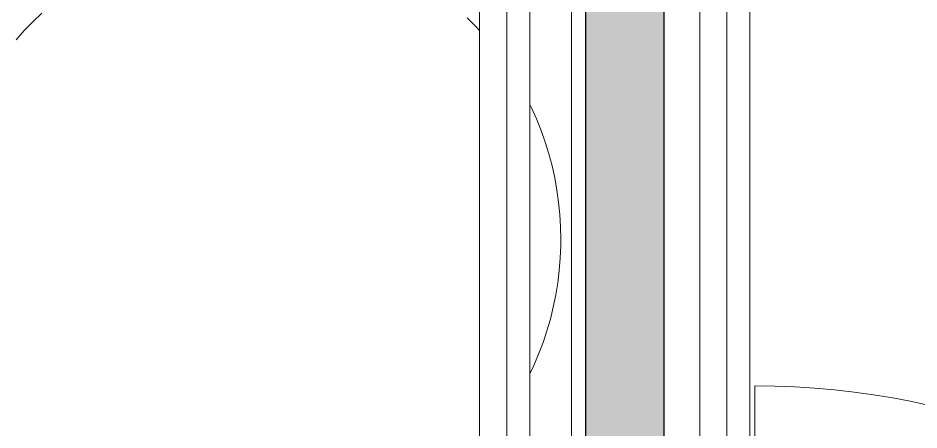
# Model space of a CAD drawing. Header units: millimetres. Extents: x 155927 to 317870, y -36033 to 97293.
# Drawn here: x 227150 to 228317, y 30860 to 31394 of the extents above; entities that cross this region are included whole.
import ezdxf

# ---------------------------------------------------------------- set-up
doc = ezdxf.new("R2010")
doc.units = ezdxf.units.MM
doc.header["$MEASUREMENT"] = 0
for name, color, linetype, lineweight in [('A-DOOR', 4, 'CONTINUOUS', 9), ('A-GENM', 8, 'CONTINUOUS', 9), ('A-WALL-PATT', 7, 'CONTINUOUS', 9), ('I-FURN', 8, 'CONTINUOUS', 9), ('I-WALL', 7, 'CONTINUOUS', 9)]:
    doc.layers.add(name, color=color, linetype=linetype, lineweight=lineweight)

msp = doc.modelspace()

# ---------------------------------------------------------------- hatches: boundary and pattern name
at = {"layer": 'A-WALL-PATT'}
msp.add_hatch(color=256, dxfattribs=at).paths.add_polyline_path([(227884.9, 29907.6), (227986.9, 29907.6), (227986.9, 34245.6), (227884.9, 34245.6), (227884.9, 30208)], flags=0)

# ---------------------------------------------------------------- linework, layer by layer
at = {"layer": 'A-DOOR'}
msp.add_line((228104.4, 29907.6), (228104.4, 30917.6), dxfattribs=at)
msp.add_arc((228104.4, 29907.6), 1010, 0, 90, dxfattribs=at)
at = {"layer": 'A-GENM'}
msp.add_line((227866.9, 34227.6), (227866.9, 29907.6), dxfattribs=at)
at = {"layer": 'I-FURN'}
for p, q in [((228033, 32485.2), (228033, 30085.2)), ((228068, 30085.2), (228068, 32485.2)), ((228068, 30085.2), (228068, 32485.2)), ((228098, 32485.2), (228098, 30085.2)), ((227748, 32425.2), (227748, 30025.2)), ((227783, 30025.2), (227783, 32425.2)), ((227783, 30025.2), (227783, 32425.2)), ((227813, 32425.2), (227813, 30025.2)), ((227180.8, 31400.5), (227169.3, 31389.4)), ((227743.1, 31383.2), (227731.9, 31394.5)), ((227169.3, 31389.4), (227158.2, 31377.8)), ((227748, 31377.8), (227743.1, 31383.2)), ((227158.2, 31377.8), (227147.6, 31365.8)), ((227815.1, 31278), (227813, 31282.2)), ((227821.6, 31263.4), (227815.1, 31278)), ((227827.5, 31248.5), (227821.6, 31263.4)), ((227832.9, 31233.4), (227827.5, 31248.5)), ((227837.6, 31218.1), (227832.9, 31233.4)), ((227841.7, 31202.7), (227837.6, 31218.1)), ((227845.2, 31187.1), (227841.7, 31202.7)), ((227848.1, 31171.3), (227845.2, 31187.1)), ((227850.3, 31155.5), (227848.1, 31171.3)), ((227851.9, 31139.6), (227850.3, 31155.5)), ((227852.9, 31123.6), (227851.9, 31139.6)), ((227853.2, 31107.6), (227852.9, 31123.6)), ((227853.1, 31099), (227853.2, 31107.6)), ((227852.4, 31083), (227853.1, 31099)), ((227851.1, 31067), (227852.4, 31083)), ((227849.2, 31051.1), (227851.1, 31067)), ((227846.6, 31035.4), (227849.2, 31051.1)), ((227843.4, 31019.7), (227846.6, 31035.4)), ((227839.6, 31004.1), (227843.4, 31019.7)), ((227835.1, 30988.8), (227839.6, 31004.1)), ((227830.1, 30973.6), (227835.1, 30988.8)), ((227824.4, 30958.6), (227830.1, 30973.6)), ((227818.1, 30943.9), (227824.4, 30958.6)), ((227813, 30933), (227818.1, 30943.9))]:
    msp.add_line(p, q, dxfattribs=at)
at = {"layer": 'I-WALL', "lineweight": 30}
for p, q in [((227884.9, 34245.6), (227884.9, 29907.6)), ((227986.9, 29907.6), (227986.9, 34245.6))]:
    msp.add_line(p, q, dxfattribs=at)

doc.saveas('drawing.dxf')
